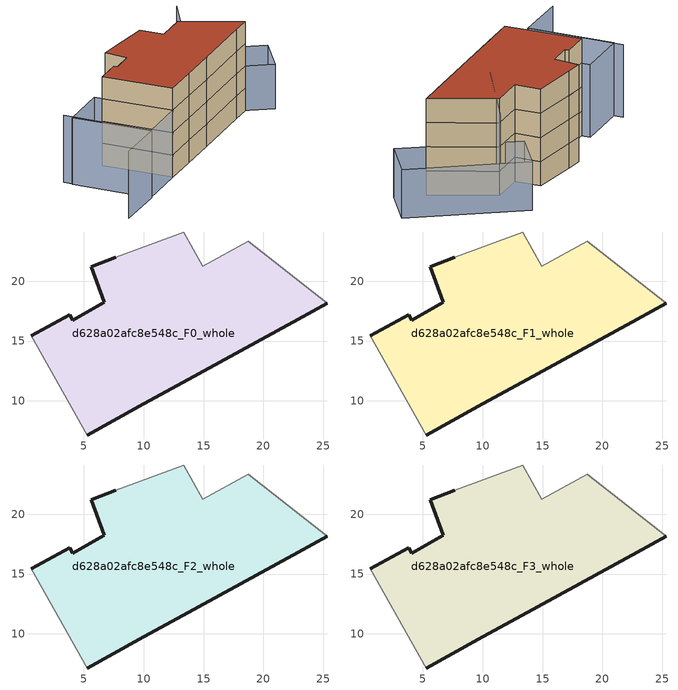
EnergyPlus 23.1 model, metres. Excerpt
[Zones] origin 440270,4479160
d628a02afc8e548c_F0_whole
 floor ground (EU_floor_Construction): 25.32,18.15 22.9,16.83 14.59,12.24 9.63,9.56 5.28,7.15 0.62,15.44 3.8,17.19 4.08,16.75 6.72,18.22 5.61,21.21 7.67,21.98 13.35,24.11 14.92,21.27 18.74,23.36 z0
 wall outside (EU_wall_Construction): 5.28,7.15 9.63,9.56 14.59,12.24 22.9,16.83 25.32,18.15 / 7.67,21.98 5.61,21.21 6.72,18.22 4.08,16.75 3.8,17.19 0.62,15.44 z0:3
 wall adiabatic (EU_wall_Construction): 25.32,18.15 18.74,23.36 14.92,21.27 13.35,24.11 7.67,21.98 / 0.62,15.44 5.28,7.15 z0:3
d628a02afc8e548c_F1_whole
 floor to d628a02afc8e548c_F0_whole (EU_floor_Construction): 25.32,18.15 22.9,16.83 14.59,12.24 9.63,9.56 5.28,7.15 0.62,15.44 3.8,17.19 4.08,16.75 6.72,18.22 5.61,21.21 7.67,21.98 13.35,24.11 14.92,21.27 18.74,23.36 z3
 wall outside (EU_wall_Construction): 5.28,7.15 9.63,9.56 14.59,12.24 22.9,16.83 25.32,18.15 / 7.67,21.98 5.61,21.21 6.72,18.22 4.08,16.75 3.8,17.19 0.62,15.44 z3:6
 wall adiabatic (EU_wall_Construction): 25.32,18.15 18.74,23.36 14.92,21.27 13.35,24.11 7.67,21.98 / 0.62,15.44 5.28,7.15 z3:6
d628a02afc8e548c_F2_whole
 floor to d628a02afc8e548c_F1_whole (EU_floor_Construction): 25.32,18.15 22.9,16.83 14.59,12.24 9.63,9.56 5.28,7.15 0.62,15.44 3.8,17.19 4.08,16.75 6.72,18.22 5.61,21.21 7.67,21.98 13.35,24.11 14.92,21.27 18.74,23.36 z6
 wall outside (EU_wall_Construction): 5.28,7.15 9.63,9.56 14.59,12.24 22.9,16.83 25.32,18.15 / 7.67,21.98 5.61,21.21 6.72,18.22 4.08,16.75 3.8,17.19 0.62,15.44 z6:9
 wall adiabatic (EU_wall_Construction): 25.32,18.15 18.74,23.36 14.92,21.27 13.35,24.11 7.67,21.98 / 0.62,15.44 5.28,7.15 z6:9
d628a02afc8e548c_F3_whole
 floor to d628a02afc8e548c_F2_whole (EU_floor_Construction): 25.32,18.15 22.9,16.83 14.59,12.24 9.63,9.56 5.28,7.15 0.62,15.44 3.8,17.19 4.08,16.75 6.72,18.22 5.61,21.21 7.67,21.98 13.35,24.11 14.92,21.27 18.74,23.36 z9
 wall outside (EU_wall_Construction): 5.28,7.15 9.63,9.56 14.59,12.24 22.9,16.83 25.32,18.15 / 7.67,21.98 5.61,21.21 6.72,18.22 4.08,16.75 3.8,17.19 0.62,15.44 z9:12
 wall adiabatic (EU_wall_Construction): 25.32,18.15 18.74,23.36 14.92,21.27 13.35,24.11 7.67,21.98 / 0.62,15.44 5.28,7.15 z9:12
 roof outside (EU_roof_Construction): 22.9,16.83 25.32,18.15 18.74,23.36 14.92,21.27 13.35,24.11 7.67,21.98 5.61,21.21 6.72,18.22 4.08,16.75 3.8,17.19 0.62,15.44 5.28,7.15 9.63,9.56 14.59,12.24 z12
shading: 18.52,29.05 31.61,21.6 / 31.61,21.6 28.59,16.29 / 28.59,16.29 15.5,23.74 / 15.5,23.74 18.52,29.05 z0:6; -6.32,14.3 -0.74,3.75 / -0.74,3.75 -6.99,0.44 / 5.28,7.15 -0.83,3.79 / -0.83,3.79 -5.96,13.11 / -5.96,13.11 0.16,16.47 / 0.16,16.47 5.28,7.15 z0:9; 21.69,27.24 14.76,16.4 z0:12
[Building]
EU S2 Campaign: North Axis=0; Terrain=City; Solar Distribution=FullExterior
[Site:Location]
Madrid: Latitude=40.5; Longitude=-3.5; Time Zone=1; Elevation=609
[SizingPeriod:WeatherFileDays]
AnnualSizingPeriod: Begin Month=1; Begin Day of Month=1; End Month=12; End Day of Month=31; Day of Week for Start Day=Monday; Use Weather File Daylight Saving Period=No; Use Weather File Rain and Snow Indicators=No
[MATERIAL]
EU_InternalMass_Material: Roughness=MediumRough; Thickness=0.1; Conductivity=1; Density=1800; Specific Heat=900; Thermal Absorptance=0.9; Solar Absorptance=0.7; Visible Absorptance=0.7
[MATERIAL:NOMASS] Roughness=MediumRough; Thermal Absorptance=0.9; Solar Absorptance=0.7; Visible Absorptance=0.7
Name | Thermal Resistance
EU_wall_NoMass; EU_roof_NoMass | 2.16768
EU_floor_NoMass | 1.14339
[CONSTRUCTION]
EU_wall_Construction: EU_wall_NoMass
EU_roof_Construction: EU_roof_NoMass
EU_floor_Construction: EU_floor_NoMass
EU_InternalMass_Construction: EU_InternalMass_Material
[ZONE] Type=1; Multiplier=1; Ceiling Height=autocalculate; Floor Area=autocalculate; Part of Total Floor Area=Yes
Name | Volume
d628a02afc8e548c_F0_whole | 622.503
d628a02afc8e548c_F1_whole; d628a02afc8e548c_F2_whole; d628a02afc8e548c_F3_whole | 622.504
[INTERNALMASS] Construction=EU_InternalMass_Construction; Surface Area=207.501
Name | Zone or ZoneList
d628a02afc8e548c_F0_whole_EU_InternalMass | d628a02afc8e548c_F0_whole
d628a02afc8e548c_F1_whole_EU_InternalMass | d628a02afc8e548c_F1_whole
d628a02afc8e548c_F2_whole_EU_InternalMass | d628a02afc8e548c_F2_whole
d628a02afc8e548c_F3_whole_EU_InternalMass | d628a02afc8e548c_F3_whole
[OTHEREQUIPMENT] Fuel Type=Electricity; Design Level Calculation Method=Watts/Area; Power per Zone Floor Area=1; Fraction Latent=0; Fraction Radiant=0; Fraction Lost=0; Carbon Dioxide Generation Rate=0; EndUse Subcategory=EU_Step8_InternalGains
Name | Zone or ZoneList or Space or SpaceList | Schedule
EU_Step8_InternalGain_d628a02afc8e548c_F0_whole_f000 | d628a02afc8e548c_F0_whole | EU_Step8_GainSchedule_d628a02afc8e548c_F0_whole_f000
EU_Step8_InternalGain_d628a02afc8e548c_F1_whole_f000 | d628a02afc8e548c_F1_whole | EU_Step8_GainSchedule_d628a02afc8e548c_F1_whole_f000
EU_Step8_InternalGain_d628a02afc8e548c_F2_whole_f000 | d628a02afc8e548c_F2_whole | EU_Step8_GainSchedule_d628a02afc8e548c_F2_whole_f000
EU_Step8_InternalGain_d628a02afc8e548c_F3_whole_f000 | d628a02afc8e548c_F3_whole | EU_Step8_GainSchedule_d628a02afc8e548c_F3_whole_f000
[ZONEVENTILATION:DESIGNFLOWRATE] Schedule=EU_AlwaysOn; Design Flow Rate Calculation Method=AirChanges/Hour; Air Changes per Hour=0.480546; Ventilation Type=Natural; Fan Pressure Rise=0; Fan Total Efficiency=1; Constant Term Coefficient=1; Temperature Term Coefficient=0; Velocity Term Coefficient=0; Velocity Squared Term Coefficient=0; Minimum Indoor Temperature=-100; Maximum Indoor Temperature=100; Delta Temperature=-100; Minimum Outdoor Temperature=-100; Maximum Outdoor Temperature=100; Maximum Wind Speed=40
Name | Zone or ZoneList or Space or SpaceList
EU_ConstantAir_d628a02afc8e548c_F0_whole | d628a02afc8e548c_F0_whole
EU_ConstantAir_d628a02afc8e548c_F1_whole | d628a02afc8e548c_F1_whole
EU_ConstantAir_d628a02afc8e548c_F2_whole | d628a02afc8e548c_F2_whole
EU_ConstantAir_d628a02afc8e548c_F3_whole | d628a02afc8e548c_F3_whole
[HVACTEMPLATE:THERMOSTAT] Constant Heating Setpoint=20; Constant Cooling Setpoint=50
EU_HeatOnly_d628a02afc8e548c_F0_whole; EU_HeatOnly_d628a02afc8e548c_F1_whole; EU_HeatOnly_d628a02afc8e548c_F2_whole; EU_HeatOnly_d628a02afc8e548c_F3_whole
[HVACTEMPLATE:ZONE:IDEALLOADSAIRSYSTEM] System Availability Schedule=EU_AlwaysOn; Maximum Heating Supply Air Temperature=50; Minimum Cooling Supply Air Temperature=13; Maximum Heating Supply Air Humidity Ratio=0.0156; Minimum Cooling Supply Air Humidity Ratio=0.0077; Heating Limit=NoLimit; Cooling Limit=NoLimit; Heating Availability Schedule=EU_AlwaysOn; Cooling Availability Schedule=EU_CoolingOff; Dehumidification Control Type=ConstantSensibleHeatRatio; Cooling Sensible Heat Ratio=0.7; Dehumidification Setpoint=60; Humidification Control Type=None; Humidification Setpoint=30; Outdoor Air Method=None; Outdoor Air Flow Rate per Person=0.00944; Outdoor Air Flow Rate per Zone Floor Area=0; Outdoor Air Flow Rate per Zone=0; Demand Controlled Ventilation Type=None; Outdoor Air Economizer Type=NoEconomizer; Heat Recovery Type=None; Sensible Heat Recovery Effectiveness=0.7; Latent Heat Recovery Effectiveness=0.65
Name | Template Thermostat
d628a02afc8e548c_F0_whole | EU_HeatOnly_d628a02afc8e548c_F0_whole
d628a02afc8e548c_F1_whole | EU_HeatOnly_d628a02afc8e548c_F1_whole
d628a02afc8e548c_F2_whole | EU_HeatOnly_d628a02afc8e548c_F2_whole
d628a02afc8e548c_F3_whole | EU_HeatOnly_d628a02afc8e548c_F3_whole
[SIZING:ZONE] Zone Cooling Design Supply Air Temperature Input Method=SupplyAirTemperature; Zone Cooling Design Supply Air Temperature=13; Zone Heating Design Supply Air Temperature Input Method=SupplyAirTemperature; Zone Heating Design Supply Air Temperature=50; Zone Cooling Design Supply Air Humidity Ratio=0.008; Zone Heating Design Supply Air Humidity Ratio=0.008; Cooling Design Air Flow Method=DesignDay; Cooling Design Air Flow Rate=0; Cooling Minimum Air Flow per Zone Floor Area=0.000762; Cooling Minimum Air Flow=0; Cooling Minimum Air Flow Fraction=0.2; Heating Design Air Flow Method=DesignDay; Heating Design Air Flow Rate=0; Heating Maximum Air Flow per Zone Floor Area=0.002032; Heating Maximum Air Flow=0.141576; Heating Maximum Air Flow Fraction=0.3; Account for Dedicated Outdoor Air System=No; Dedicated Outdoor Air System Control Strategy=NeutralSupplyAir; Dedicated Outdoor Air Low Setpoint Temperature for Design=autosize; Dedicated Outdoor Air High Setpoint Temperature for Design=autosize; Zone Load Sizing Method=Sensible Load Only No Latent Load; Zone Latent Cooling Design Supply Air Humidity Ratio Input Method=HumidityRatioDifference; Zone Cooling Design Supply Air Humidity Ratio Difference=0.005; Zone Latent Heating Design Supply Air Humidity Ratio Input Method=HumidityRatioDifference; Zone Humidification Design Supply Air Humidity Ratio Difference=0.005
d628a02afc8e548c_F0_whole; d628a02afc8e548c_F1_whole; d628a02afc8e548c_F2_whole; d628a02afc8e548c_F3_whole
[SCHEDULE:CONSTANT]
Name | Hourly Value
EU_AlwaysOn | 1
EU_CoolingOff | 0
[SCHEDULE:FILE] Column Number=1; Rows to Skip at Top=0; Number of Hours of Data=8760; Column Separator=Comma; Interpolate to Timestep=No; Minutes per Item=60; Adjust Schedule for Daylight Savings=Yes
Name | File
EU_Step8_GainSchedule_d628a02afc8e548c_F0_whole_f000 | ../../schedules/d628a02afc8e548c/d628a02afc8e548c_F0_whole_f000_gain.csv
EU_Step8_GainSchedule_d628a02afc8e548c_F1_whole_f000 | ../../schedules/d628a02afc8e548c/d628a02afc8e548c_F1_whole_f000_gain.csv
EU_Step8_GainSchedule_d628a02afc8e548c_F2_whole_f000 | ../../schedules/d628a02afc8e548c/d628a02afc8e548c_F2_whole_f000_gain.csv
EU_Step8_GainSchedule_d628a02afc8e548c_F3_whole_f000 | ../../schedules/d628a02afc8e548c/d628a02afc8e548c_F3_whole_f000_gain.csv
